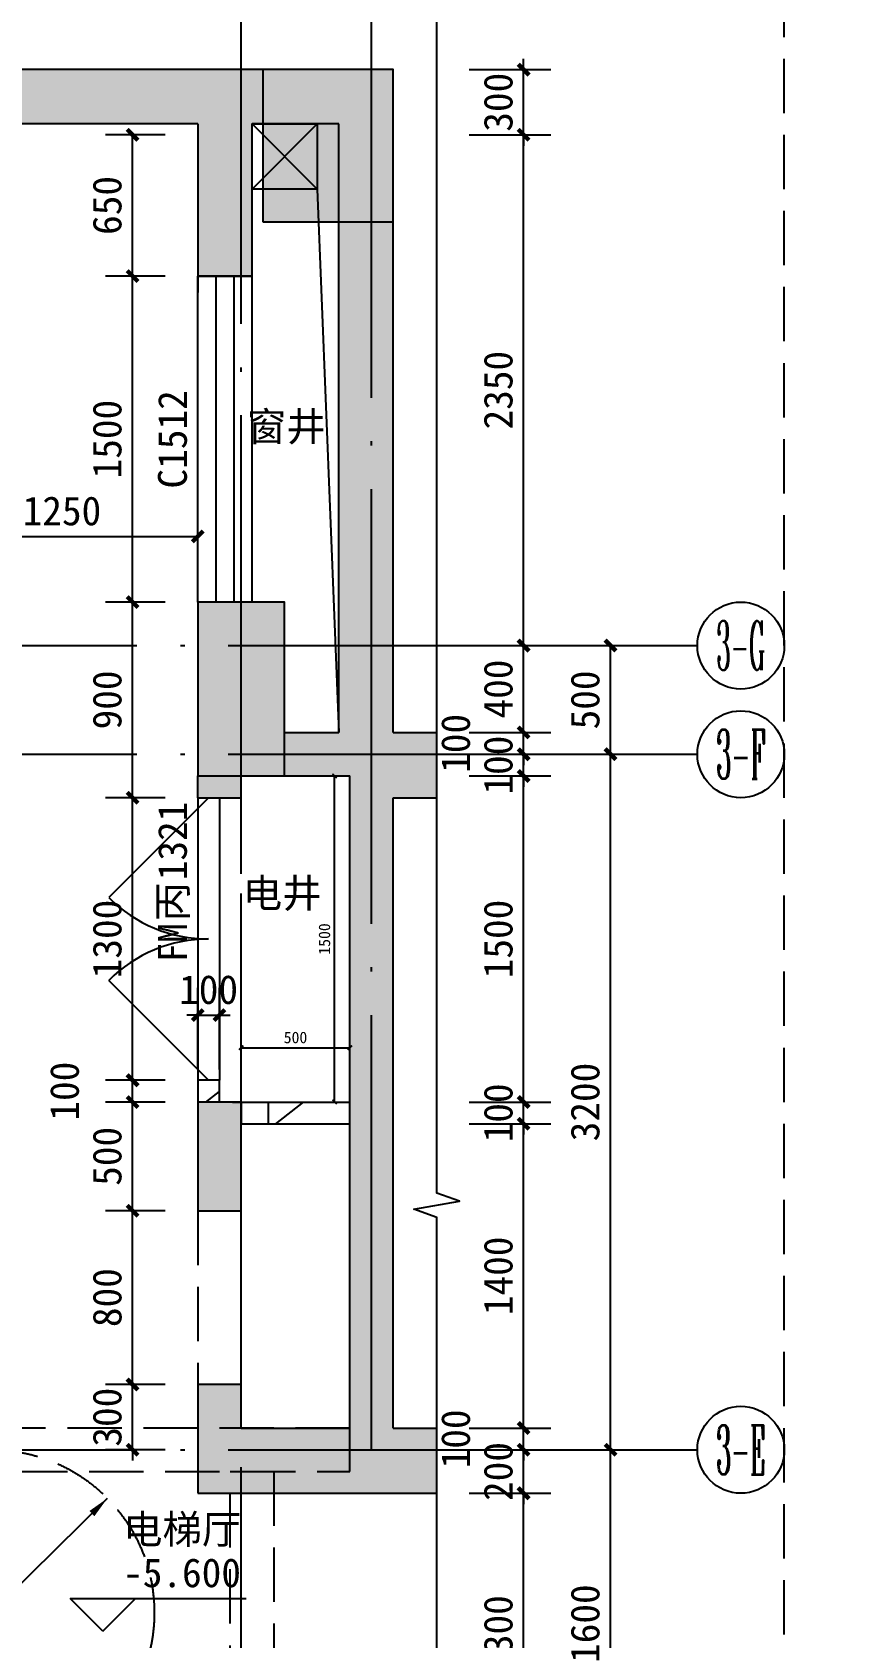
# Model space of a CAD drawing. Extents: x -10817 to 167545, y 26551 to 157048.
# Drawn here: x 7863 to 11677, y 50861 to 58249 of the extents above; entities that cross this region are included whole.
import ezdxf
from ezdxf.enums import TextEntityAlignment as Align
from ezdxf.xclip import XClip

# ---------------------------------------------------------------- set-up
doc = ezdxf.new("R2010")
doc.units = 0
doc.header["$LTSCALE"] = 1000
doc.header["$MEASUREMENT"] = 0
doc.header["$XCLIPFRAME"] = 0
for name, pattern in [('3#-B1-墙体$0$DASH', [0.35, 0.25, -0.1]), ('DASH', [0.35, 0.25, -0.1]), ('DOTE', [2.42, 2, -0.2, 0.02, -0.2])]:
    doc.linetypes.add(name, pattern=pattern)
doc.layers.get('Defpoints').update_dxf_attribs({"color": 30, "linetype": 'DASH'})
for name, color, linetype in [('3#-B1-墙体$0$3#-B1$0$A-COLU-CONC-HATC', 204, 'Continuous'), ('3#-B1-墙体$0$3#-B1$0$A-DOOR', 51, 'Continuous'), ('3#-B1-墙体$0$3#-B1$0$A-WALL-CONC', 9, 'Continuous'), ('3#-B1-墙体$0$A-COLU-CONC', 7, 'Continuous'), ('3#-B1-墙体$0$A-COLU-CONC-HATC', 204, 'Continuous'), ('3#-B1-墙体$0$A-DOOR', 51, 'Continuous'), ('3#-B1-墙体$0$A-FLOR-UNDR', 177, 'Continuous'), ('3#-B1-墙体$0$A-WALL-BLOK', 131, 'Continuous'), ('3#-B1-墙体$0$A-WALL-CONC', 9, 'Continuous'), ('A-ANNO-AXIS-CIRC', 3, 'Continuous'), ('A-ANNO-AXIS-TEXT', 7, 'Continuous'), ('A-ANNO-DIMS', 3, 'Continuous'), ('A-ANNO-DOTE', 10, 'DOTE'), ('A-ANNO-LEVL', 3, 'Continuous'), ('A-ANNO-SYMB', 3, 'Continuous'), ('A-ANNO-TEXT', 7, 'Continuous'), ('A-FLOR-UNDR', 177, 'Continuous'), ('AXIS_TEXT', 7, 'Continuous'), ('PUB_HATCH', 8, 'Continuous'), ('柱子$0$柱子$0$柱子$0$A-COLU-CONC', 9, 'Continuous')]:
    doc.layers.add(name, color=color, linetype=linetype)
doc.styles.add('3#-B1-墙体$0$_TCH_DIM_T3', font='')
doc.styles.add('_TCH_AXIS', font='COMPLEX', dxfattribs={"bigfont": 'GBCBIG'})
doc.styles.add('_TCH_DIM', font='')
doc.styles.add('_TCH_DIM_T3', font='')
doc.styles.add('COMPLEX', font='COMPLEX')
doc.styles.get("Standard").update_dxf_attribs({"font": ''})
doc.styles.get('3#-B1-墙体$0$_TCH_DIM_T3').set_extended_font_data('SimSun')
doc.styles.get('_TCH_DIM').set_extended_font_data('SimSun')
doc.styles.get('_TCH_DIM_T3').set_extended_font_data('SimSun')
doc.styles.get('Standard').set_extended_font_data('SimSun')
doc.dimstyles.new('3#-B1-墙体$0$_TCH_ARCH&&20', dxfattribs={"dimtxt": 53.164557, "dimasz": 20, "dimexe": 50, "dimexo": 60, "dimgap": 20, "dimtad": 1, "dimdec": 0, "dimzin": 0, "dimdsep": 46, "dimtxsty": '3#-B1-墙体$0$_TCH_DIM_T3', "dimblk": '3#-B1-墙体$0$_ArchTick', "dimcen": 0.09, "dimclrt": 7, "dimazin": 2, "dimtfac": 1, "dimtdec": 0, "dimtix": 1, "dimtmove": 2, "dimatfit": 3, "dimfxl": 50, "dimtolj": 1, "dimtzin": 0, "dimarcsym": 0})
doc.dimstyles.new('_TCH_ARCH&&50', dxfattribs={"dimtxt": 132.911392, "dimasz": 50, "dimexe": 125, "dimexo": 150, "dimgap": 50, "dimtad": 1, "dimdec": 0, "dimzin": 0, "dimdsep": 46, "dimtxsty": '_TCH_DIM_T3', "dimblk": 'ARCHTICK', "dimcen": 0.09, "dimclrt": 7, "dimazin": 2, "dimtfac": 1, "dimtdec": 0, "dimtix": 1, "dimtmove": 2, "dimatfit": 3, "dimfxl": 50, "dimtolj": 1, "dimtzin": 0, "dimarcsym": 0})
pattern_1 = [(0, (0, 0), (0, 350), []), (37.875, (400, 0), (-169.615, 218.0767), []), (90, (400, 0), (-450, 3e-14), [])]

# ---------------------------------------------------------------- blocks, each defined once
blk = doc.blocks.new('_FZH')
blk.add_lwpolyline([(-0.5, -0.5), (0.5, -0.5), (0.5, 0.5), (-0.5, 0.5)], close=True)
at = {"layer": 'PUB_HATCH'}
blk.add_solid([(-0.5, -0.5), (0.5, -0.5), (-0.5, 0.5), (0.5, 0.5)], dxfattribs=at)
blk = doc.blocks.new('柱子')
at = {"layer": '柱子$0$柱子$0$柱子$0$A-COLU-CONC', "xscale": 600, "yscale": 700, "zscale": 700}
blk.add_blockref('_FZH', (525312649.6, 299510260.9), dxfattribs=at)
blk = doc.blocks.new('GBRTTRGHBTR')
blk.add_blockref('柱子', (-525300550.3, -299507560.9))
blk = doc.blocks.new('3#-B1-墙体$0$_ArchTick')
at = {"color": 0, "linetype": 'ByBlock', "const_width": 0.4}
blk.add_lwpolyline([(-0.5, -0.5), (0.5, 0.5)], dxfattribs=at)
blk = doc.blocks.new('*D1958')
at = {"layer": 'Defpoints', "color": 0, "linetype": 'Continuous', "lineweight": -2, "transparency": 16777216}
for p, q in [((11600, -1540), (11600, -1300)), ((12100, -1540), (12100, -1300)), ((11600, -1350), (12100, -1350))]:
    blk.add_line(p, q, dxfattribs=at)
at = {"layer": 'Defpoints', "color": 0, "linetype": 'Continuous', "transparency": 16777216}
for p in [(12100, -1350), (11600, -1600), (12100, -1600)]:
    blk.add_point(p, dxfattribs=at)
at = {"layer": 'Defpoints', "color": 0, "linetype": 'Continuous', "lineweight": -2, "transparency": 16777216, "xscale": 20, "yscale": 20, "zscale": 20, "rotation": 180}
blk.add_blockref('3#-B1-墙体$0$_ArchTick', (11600, -1350), dxfattribs=at)
at = {"layer": 'Defpoints', "color": 0, "linetype": 'Continuous', "lineweight": -2, "transparency": 16777216, "xscale": 20, "yscale": 20, "zscale": 20}
blk.add_blockref('3#-B1-墙体$0$_ArchTick', (12100, -1350), dxfattribs=at)
at = {"layer": 'Defpoints', "color": 7, "linetype": 'Continuous', "transparency": 16777216, "insert": (11850, -1303.4), "char_height": 53.16, "attachment_point": 5, "style": '3#-B1-墙体$0$_TCH_DIM_T3'}
blk.add_mtext('\\A1;500', dxfattribs=at)
blk = doc.blocks.new('*D1959')
at = {"layer": 'Defpoints', "color": 0, "linetype": 'Continuous', "lineweight": -2, "transparency": 16777216}
for p, q in [((11560, -100), (12080, -100)), ((12030, -1600), (12030, -100)), ((11560, -1600), (12080, -1600))]:
    blk.add_line(p, q, dxfattribs=at)
at = {"layer": 'Defpoints', "color": 0, "linetype": 'Continuous', "transparency": 16777216}
for p in [(11500, -100), (12030, -100), (11500, -1600)]:
    blk.add_point(p, dxfattribs=at)
at = {"layer": 'Defpoints', "color": 0, "linetype": 'Continuous', "lineweight": -2, "transparency": 16777216, "xscale": 20, "yscale": 20, "zscale": 20}
for p, rotation in [((12030, -100), 90), ((12030, -1600), 270)]:
    blk.add_blockref('3#-B1-墙体$0$_ArchTick', p, dxfattribs=dict(at, rotation=rotation))
at = {"layer": 'Defpoints', "color": 7, "linetype": 'Continuous', "transparency": 16777216, "insert": (11983.4, -850), "char_height": 53.16, "attachment_point": 5, "rotation": 90, "style": '3#-B1-墙体$0$_TCH_DIM_T3'}
blk.add_mtext('\\A1;1500', dxfattribs=at)
blk = doc.blocks.new('3#-B1-墙体$0$3#-B1$0$$DorLib2D$00000116')
at = {"color": 0}
for p, q in [((-0.5, 0), (-0.1464, 0.3536)), ((0.5, 0), (0.1464, 0.3536))]:
    blk.add_line(p, q, dxfattribs=at)
for centre, start, end in [((-0.5, 0), 0, 45), ((0.5, 0), 135, 180)]:
    blk.add_arc(centre, 0.5, start, end, dxfattribs=at)
blk = doc.blocks.new('3#-B1-墙体$0$3#-B1$0$$TCHSYS$WIN2D')
for p, q in [((-0.5, 0.5), (0.5, 0.5)), ((-0.5, 0.5), (-0.5, -0.5)), ((0.5, 0.5), (0.5, -0.5)), ((0.5, 0.1667), (-0.5, 0.1667)), ((0.5, -0.1667), (-0.5, -0.1667)), ((-0.5, -0.5), (0.5, -0.5))]:
    blk.add_line(p, q)
blk = doc.blocks.new('A$C60AE0A12')
at = {"layer": 'A-ANNO-DIMS'}
for points in [[(462.9, 1406.4, 33, 0, 0), (534.1, 1476.6, 0, 0, 0)], [(-462.9, 493.6, 33, 0, 0), (-534.1, 423.4, 0, 0, 0)]]:
    blk.add_lwpolyline(points, format="xyseb", dxfattribs=at)
blk.add_lwpolyline([(-534.1, 423.4), (534.1, 1476.6)], dxfattribs=at)
at = {"layer": 'A-FLOR-UNDR', "linetype": 'DASH'}
blk.add_circle((0, 950, 0), 750, dxfattribs=at)
at = {"layer": 'A-ANNO-DIMS', "color": 7, "style": '_TCH_DIM'}
blk.add_text('D=1500', height=132.91, rotation=44.59468, dxfattribs=at).set_placement((-232, 791.5, 0))
blk = doc.blocks.new('_ArchTick')
at = {"color": 0, "linetype": 'ByBlock', "const_width": 0.4}
blk.add_lwpolyline([(-0.5, -0.5), (0.5, 0.5)], dxfattribs=at)
blk = doc.blocks.new('*D707')
at = {"layer": 'A-ANNO-DIMS', "color": 0, "lineweight": -2, "transparency": 16777216}
for p, q in [((7375, 55678.8), (7375, 56053.8)), ((8625, 55678.8), (8625, 56053.8)), ((7375, 55928.8), (8625, 55928.8))]:
    blk.add_line(p, q, dxfattribs=at)
at = {"layer": 'Defpoints', "color": 0, "transparency": 16777216}
for p in [(8625, 55928.8), (7375, 55528.8), (8625, 55528.8)]:
    blk.add_point(p, dxfattribs=at)
at = {"layer": 'A-ANNO-DIMS', "color": 0, "lineweight": -2, "transparency": 16777216, "xscale": 50, "yscale": 50, "zscale": 50, "rotation": 180}
blk.add_blockref('_ArchTick', (7375, 55928.8), dxfattribs=at)
at = {"layer": 'A-ANNO-DIMS', "color": 0, "lineweight": -2, "transparency": 16777216, "xscale": 50, "yscale": 50, "zscale": 50}
blk.add_blockref('_ArchTick', (8625, 55928.8), dxfattribs=at)
at = {"layer": 'A-ANNO-DIMS', "color": 7, "transparency": 16777216, "insert": (8000, 56045.2), "char_height": 132.91, "attachment_point": 5, "style": '_TCH_DIM_T3'}
blk.add_mtext('\\A1;1250', dxfattribs=at)
blk = doc.blocks.new('*D1873')
at = {"layer": 'A-ANNO-DIMS', "color": 0, "lineweight": -2, "transparency": 16777216}
for p, q in [((8475, 52026.3), (8200, 52026.3)), ((8325, 52026.3), (8325, 52076.3)), ((8325, 51726.3), (8325, 52026.3)), ((8475, 51726.3), (8200, 51726.3)), ((8325, 51726.3), (8325, 51676.3))]:
    blk.add_line(p, q, dxfattribs=at)
at = {"layer": 'Defpoints', "color": 0, "transparency": 16777216}
for p in [(8325, 52026.3), (8625, 52026.3), (8625, 51726.3)]:
    blk.add_point(p, dxfattribs=at)
at = {"layer": 'A-ANNO-DIMS', "color": 0, "lineweight": -2, "transparency": 16777216, "xscale": 50, "yscale": 50, "zscale": 50}
for p, rotation in [((8325, 52026.3), 270), ((8325, 51726.3), 90)]:
    blk.add_blockref('_ArchTick', p, dxfattribs=dict(at, rotation=rotation))
at = {"layer": 'A-ANNO-DIMS', "color": 7, "transparency": 16777216, "insert": (8208.5, 51876.3), "char_height": 132.91, "attachment_point": 5, "rotation": 90, "style": '_TCH_DIM_T3'}
blk.add_mtext('\\A1;300', dxfattribs=at)
blk = doc.blocks.new('*D1874')
at = {"layer": 'A-ANNO-DIMS', "color": 0, "lineweight": -2, "transparency": 16777216}
for p, q in [((8475, 52826.3), (8200, 52826.3)), ((8325, 52026.3), (8325, 52826.3)), ((8475, 52026.3), (8200, 52026.3))]:
    blk.add_line(p, q, dxfattribs=at)
at = {"layer": 'Defpoints', "color": 0, "transparency": 16777216}
for p in [(8325, 52826.3), (8625, 52826.3), (8625, 52026.3)]:
    blk.add_point(p, dxfattribs=at)
at = {"layer": 'A-ANNO-DIMS', "color": 0, "lineweight": -2, "transparency": 16777216, "xscale": 50, "yscale": 50, "zscale": 50}
for p, rotation in [((8325, 52826.3), 90), ((8325, 52026.3), 270)]:
    blk.add_blockref('_ArchTick', p, dxfattribs=dict(at, rotation=rotation))
at = {"layer": 'A-ANNO-DIMS', "color": 7, "transparency": 16777216, "insert": (8208.5, 52426.3), "char_height": 132.91, "attachment_point": 5, "rotation": 90, "style": '_TCH_DIM_T3'}
blk.add_mtext('\\A1;800', dxfattribs=at)
blk = doc.blocks.new('*D1875')
at = {"layer": 'A-ANNO-DIMS', "color": 0, "lineweight": -2, "transparency": 16777216}
for p, q in [((8475, 53326.3), (8200, 53326.3)), ((8325, 52826.3), (8325, 53326.3)), ((8475, 52826.3), (8200, 52826.3))]:
    blk.add_line(p, q, dxfattribs=at)
at = {"layer": 'Defpoints', "color": 0, "transparency": 16777216}
for p in [(8325, 53326.3), (8625, 53326.3), (8625, 52826.3)]:
    blk.add_point(p, dxfattribs=at)
at = {"layer": 'A-ANNO-DIMS', "color": 0, "lineweight": -2, "transparency": 16777216, "xscale": 50, "yscale": 50, "zscale": 50}
for p, rotation in [((8325, 53326.3), 90), ((8325, 52826.3), 270)]:
    blk.add_blockref('_ArchTick', p, dxfattribs=dict(at, rotation=rotation))
at = {"layer": 'A-ANNO-DIMS', "color": 7, "transparency": 16777216, "insert": (8208.5, 53076.3), "char_height": 132.91, "attachment_point": 5, "rotation": 90, "style": '_TCH_DIM_T3'}
blk.add_mtext('\\A1;500', dxfattribs=at)
blk = doc.blocks.new('*D1876')
at = {"layer": 'A-ANNO-DIMS', "color": 0, "lineweight": -2, "transparency": 16777216}
for p, q in [((8475, 53426.3), (8200, 53426.3)), ((8325, 53326.3), (8325, 53426.3)), ((8475, 53326.3), (8200, 53326.3))]:
    blk.add_line(p, q, dxfattribs=at)
at = {"layer": 'Defpoints', "color": 0, "transparency": 16777216}
for p in [(8325, 53426.3), (8625, 53426.3), (8625, 53326.3)]:
    blk.add_point(p, dxfattribs=at)
at = {"layer": 'A-ANNO-DIMS', "color": 0, "lineweight": -2, "transparency": 16777216, "xscale": 50, "yscale": 50, "zscale": 50}
for p, rotation in [((8325, 53426.3), 90), ((8325, 53326.3), 270)]:
    blk.add_blockref('_ArchTick', p, dxfattribs=dict(at, rotation=rotation))
at = {"layer": 'A-ANNO-DIMS', "color": 7, "transparency": 16777216, "insert": (8012.5, 53376.3), "char_height": 132.91, "attachment_point": 5, "rotation": 90, "style": '_TCH_DIM_T3'}
blk.add_mtext('\\A1;100', dxfattribs=at)
blk = doc.blocks.new('*D1877')
at = {"layer": 'A-ANNO-DIMS', "color": 0, "lineweight": -2, "transparency": 16777216}
for p, q in [((8475, 54726.3), (8200, 54726.3)), ((8325, 53426.3), (8325, 54726.3)), ((8475, 53426.3), (8200, 53426.3))]:
    blk.add_line(p, q, dxfattribs=at)
at = {"layer": 'Defpoints', "color": 0, "transparency": 16777216}
for p in [(8325, 54726.3), (8625, 54726.3), (8625, 53426.3)]:
    blk.add_point(p, dxfattribs=at)
at = {"layer": 'A-ANNO-DIMS', "color": 0, "lineweight": -2, "transparency": 16777216, "xscale": 50, "yscale": 50, "zscale": 50}
for p, rotation in [((8325, 54726.3), 90), ((8325, 53426.3), 270)]:
    blk.add_blockref('_ArchTick', p, dxfattribs=dict(at, rotation=rotation))
at = {"layer": 'A-ANNO-DIMS', "color": 7, "transparency": 16777216, "insert": (8208.5, 54076.3), "char_height": 132.91, "attachment_point": 5, "rotation": 90, "style": '_TCH_DIM_T3'}
blk.add_mtext('\\A1;1300', dxfattribs=at)
blk = doc.blocks.new('*D1878')
at = {"layer": 'A-ANNO-DIMS', "color": 0, "lineweight": -2, "transparency": 16777216}
for p, q in [((8475, 55626.3), (8200, 55626.3)), ((8325, 54726.3), (8325, 55626.3)), ((8475, 54726.3), (8200, 54726.3))]:
    blk.add_line(p, q, dxfattribs=at)
at = {"layer": 'Defpoints', "color": 0, "transparency": 16777216}
for p in [(8325, 55626.3), (8625, 55626.3), (8625, 54726.3)]:
    blk.add_point(p, dxfattribs=at)
at = {"layer": 'A-ANNO-DIMS', "color": 0, "lineweight": -2, "transparency": 16777216, "xscale": 50, "yscale": 50, "zscale": 50}
for p, rotation in [((8325, 55626.3), 90), ((8325, 54726.3), 270)]:
    blk.add_blockref('_ArchTick', p, dxfattribs=dict(at, rotation=rotation))
at = {"layer": 'A-ANNO-DIMS', "color": 7, "transparency": 16777216, "insert": (8208.5, 55176.3), "char_height": 132.91, "attachment_point": 5, "rotation": 90, "style": '_TCH_DIM_T3'}
blk.add_mtext('\\A1;900', dxfattribs=at)
blk = doc.blocks.new('*D1879')
at = {"layer": 'A-ANNO-DIMS', "color": 0, "lineweight": -2, "transparency": 16777216}
for p, q in [((8475, 57126.3), (8200, 57126.3)), ((8325, 55626.3), (8325, 57126.3)), ((8475, 55626.3), (8200, 55626.3))]:
    blk.add_line(p, q, dxfattribs=at)
at = {"layer": 'Defpoints', "color": 0, "transparency": 16777216}
for p in [(8325, 57126.3), (8625, 57126.3), (8625, 55626.3)]:
    blk.add_point(p, dxfattribs=at)
at = {"layer": 'A-ANNO-DIMS', "color": 0, "lineweight": -2, "transparency": 16777216, "xscale": 50, "yscale": 50, "zscale": 50}
for p, rotation in [((8325, 57126.3), 90), ((8325, 55626.3), 270)]:
    blk.add_blockref('_ArchTick', p, dxfattribs=dict(at, rotation=rotation))
at = {"layer": 'A-ANNO-DIMS', "color": 7, "transparency": 16777216, "insert": (8208.5, 56376.3), "char_height": 132.91, "attachment_point": 5, "rotation": 90, "style": '_TCH_DIM_T3'}
blk.add_mtext('\\A1;1500', dxfattribs=at)
blk = doc.blocks.new('*D1880')
at = {"layer": 'A-ANNO-DIMS', "color": 0, "lineweight": -2, "transparency": 16777216}
for p, q in [((8475, 57776.3), (8200, 57776.3)), ((8325, 57126.3), (8325, 57776.3)), ((8475, 57126.3), (8200, 57126.3))]:
    blk.add_line(p, q, dxfattribs=at)
at = {"layer": 'Defpoints', "color": 0, "transparency": 16777216}
for p in [(8325, 57776.3), (8625, 57776.3), (8625, 57126.3)]:
    blk.add_point(p, dxfattribs=at)
at = {"layer": 'A-ANNO-DIMS', "color": 0, "lineweight": -2, "transparency": 16777216, "xscale": 50, "yscale": 50, "zscale": 50}
for p, rotation in [((8325, 57776.3), 90), ((8325, 57126.3), 270)]:
    blk.add_blockref('_ArchTick', p, dxfattribs=dict(at, rotation=rotation))
at = {"layer": 'A-ANNO-DIMS', "color": 7, "transparency": 16777216, "insert": (8208.5, 57451.3), "char_height": 132.91, "attachment_point": 5, "rotation": 90, "style": '_TCH_DIM_T3'}
blk.add_mtext('\\A1;650', dxfattribs=at)
blk = doc.blocks.new('*D1881')
at = {"layer": 'A-ANNO-DIMS', "color": 0, "lineweight": -2, "transparency": 16777216}
for p, q in [((8625, 53476.3), (8625, 53851.3)), ((8725, 53476.3), (8725, 53851.3)), ((8625, 53726.3), (8575, 53726.3)), ((8625, 53726.3), (8725, 53726.3)), ((8725, 53726.3), (8775, 53726.3))]:
    blk.add_line(p, q, dxfattribs=at)
at = {"layer": 'Defpoints', "color": 0, "transparency": 16777216}
for p in [(8725, 53726.3), (8625, 53326.3), (8725, 53326.3)]:
    blk.add_point(p, dxfattribs=at)
at = {"layer": 'A-ANNO-DIMS', "color": 0, "lineweight": -2, "transparency": 16777216, "xscale": 50, "yscale": 50, "zscale": 50}
blk.add_blockref('_ArchTick', (8625, 53726.3), dxfattribs=at)
at = {"layer": 'A-ANNO-DIMS', "color": 0, "lineweight": -2, "transparency": 16777216, "xscale": 50, "yscale": 50, "zscale": 50, "rotation": 180}
blk.add_blockref('_ArchTick', (8725, 53726.3), dxfattribs=at)
at = {"layer": 'A-ANNO-DIMS', "color": 7, "transparency": 16777216, "insert": (8675, 53842.8), "char_height": 132.91, "attachment_point": 5, "style": '_TCH_DIM_T3'}
blk.add_mtext('\\A1;100', dxfattribs=at)
blk = doc.blocks.new('*D1899')
at = {"layer": 'A-ANNO-DIMS', "color": 0, "lineweight": -2, "transparency": 16777216}
for p, q in [((9875, 51526.3), (10250, 51526.3)), ((10125, 50226.3), (10125, 51526.3)), ((9875, 50226.3), (10250, 50226.3))]:
    blk.add_line(p, q, dxfattribs=at)
at = {"layer": 'Defpoints', "color": 0, "transparency": 16777216}
for p in [(9725, 51526.3), (10125, 51526.3), (9725, 50226.3)]:
    blk.add_point(p, dxfattribs=at)
at = {"layer": 'A-ANNO-DIMS', "color": 0, "lineweight": -2, "transparency": 16777216, "xscale": 50, "yscale": 50, "zscale": 50}
for p, rotation in [((10125, 51526.3), 90), ((10125, 50226.3), 270)]:
    blk.add_blockref('_ArchTick', p, dxfattribs=dict(at, rotation=rotation))
at = {"layer": 'A-ANNO-DIMS', "color": 7, "transparency": 16777216, "insert": (10008.5, 50876.3), "char_height": 132.91, "attachment_point": 5, "rotation": 90, "style": '_TCH_DIM_T3'}
blk.add_mtext('\\A1;1300', dxfattribs=at)
blk = doc.blocks.new('*D1900')
at = {"layer": 'A-ANNO-DIMS', "color": 0, "lineweight": -2, "transparency": 16777216}
for p, q in [((9875, 51726.3), (10250, 51726.3)), ((10125, 51726.3), (10125, 51776.3)), ((10125, 51526.3), (10125, 51726.3)), ((9875, 51526.3), (10250, 51526.3)), ((10125, 51526.3), (10125, 51476.3))]:
    blk.add_line(p, q, dxfattribs=at)
at = {"layer": 'Defpoints', "color": 0, "transparency": 16777216}
for p in [(9725, 51726.3), (10125, 51726.3), (9725, 51526.3)]:
    blk.add_point(p, dxfattribs=at)
at = {"layer": 'A-ANNO-DIMS', "color": 0, "lineweight": -2, "transparency": 16777216, "xscale": 50, "yscale": 50, "zscale": 50}
for p, rotation in [((10125, 51726.3), 270), ((10125, 51526.3), 90)]:
    blk.add_blockref('_ArchTick', p, dxfattribs=dict(at, rotation=rotation))
at = {"layer": 'A-ANNO-DIMS', "color": 7, "transparency": 16777216, "insert": (10008.5, 51626.3), "char_height": 132.91, "attachment_point": 5, "rotation": 90, "style": '_TCH_DIM_T3'}
blk.add_mtext('\\A1;200', dxfattribs=at)
blk = doc.blocks.new('*D1901')
at = {"layer": 'A-ANNO-DIMS', "color": 0, "lineweight": -2, "transparency": 16777216}
for p, q in [((10125, 51826.3), (10125, 51876.3)), ((9875, 51826.3), (10250, 51826.3)), ((10125, 51726.3), (10125, 51826.3)), ((9875, 51726.3), (10250, 51726.3)), ((10125, 51726.3), (10125, 51676.3))]:
    blk.add_line(p, q, dxfattribs=at)
at = {"layer": 'Defpoints', "color": 0, "transparency": 16777216}
for p in [(9725, 51826.3), (10125, 51826.3), (9725, 51726.3)]:
    blk.add_point(p, dxfattribs=at)
at = {"layer": 'A-ANNO-DIMS', "color": 0, "lineweight": -2, "transparency": 16777216, "xscale": 50, "yscale": 50, "zscale": 50}
for p, rotation in [((10125, 51826.3), 270), ((10125, 51726.3), 90)]:
    blk.add_blockref('_ArchTick', p, dxfattribs=dict(at, rotation=rotation))
at = {"layer": 'A-ANNO-DIMS', "color": 7, "transparency": 16777216, "insert": (9812.5, 51776.3), "char_height": 132.91, "attachment_point": 5, "rotation": 90, "style": '_TCH_DIM_T3'}
blk.add_mtext('\\A1;100', dxfattribs=at)
blk = doc.blocks.new('*D1902')
at = {"layer": 'A-ANNO-DIMS', "color": 0, "lineweight": -2, "transparency": 16777216}
for p, q in [((9875, 53226.3), (10250, 53226.3)), ((10125, 51826.3), (10125, 53226.3)), ((9875, 51826.3), (10250, 51826.3))]:
    blk.add_line(p, q, dxfattribs=at)
at = {"layer": 'Defpoints', "color": 0, "transparency": 16777216}
for p in [(9725, 53226.3), (10125, 53226.3), (9725, 51826.3)]:
    blk.add_point(p, dxfattribs=at)
at = {"layer": 'A-ANNO-DIMS', "color": 0, "lineweight": -2, "transparency": 16777216, "xscale": 50, "yscale": 50, "zscale": 50}
for p, rotation in [((10125, 53226.3), 90), ((10125, 51826.3), 270)]:
    blk.add_blockref('_ArchTick', p, dxfattribs=dict(at, rotation=rotation))
at = {"layer": 'A-ANNO-DIMS', "color": 7, "transparency": 16777216, "insert": (10008.5, 52526.3), "char_height": 132.91, "attachment_point": 5, "rotation": 90, "style": '_TCH_DIM_T3'}
blk.add_mtext('\\A1;1400', dxfattribs=at)
blk = doc.blocks.new('*D1903')
at = {"layer": 'A-ANNO-DIMS', "color": 0, "lineweight": -2, "transparency": 16777216}
for p, q in [((10125, 53326.3), (10125, 53376.3)), ((9875, 53326.3), (10250, 53326.3)), ((10125, 53226.3), (10125, 53326.3)), ((9875, 53226.3), (10250, 53226.3)), ((10125, 53226.3), (10125, 53176.3))]:
    blk.add_line(p, q, dxfattribs=at)
at = {"layer": 'Defpoints', "color": 0, "transparency": 16777216}
for p in [(9725, 53326.3), (10125, 53326.3), (9725, 53226.3)]:
    blk.add_point(p, dxfattribs=at)
at = {"layer": 'A-ANNO-DIMS', "color": 0, "lineweight": -2, "transparency": 16777216, "xscale": 50, "yscale": 50, "zscale": 50}
for p, rotation in [((10125, 53326.3), 270), ((10125, 53226.3), 90)]:
    blk.add_blockref('_ArchTick', p, dxfattribs=dict(at, rotation=rotation))
at = {"layer": 'A-ANNO-DIMS', "color": 7, "transparency": 16777216, "insert": (10008.5, 53276.3), "char_height": 132.91, "attachment_point": 5, "rotation": 90, "style": '_TCH_DIM_T3'}
blk.add_mtext('\\A1;100', dxfattribs=at)
blk = doc.blocks.new('*D1904')
at = {"layer": 'A-ANNO-DIMS', "color": 0, "lineweight": -2, "transparency": 16777216}
for p, q in [((9875, 54826.3), (10250, 54826.3)), ((10125, 53326.3), (10125, 54826.3)), ((9875, 53326.3), (10250, 53326.3))]:
    blk.add_line(p, q, dxfattribs=at)
at = {"layer": 'Defpoints', "color": 0, "transparency": 16777216}
for p in [(9725, 54826.3), (10125, 54826.3), (9725, 53326.3)]:
    blk.add_point(p, dxfattribs=at)
at = {"layer": 'A-ANNO-DIMS', "color": 0, "lineweight": -2, "transparency": 16777216, "xscale": 50, "yscale": 50, "zscale": 50}
for p, rotation in [((10125, 54826.3), 90), ((10125, 53326.3), 270)]:
    blk.add_blockref('_ArchTick', p, dxfattribs=dict(at, rotation=rotation))
at = {"layer": 'A-ANNO-DIMS', "color": 7, "transparency": 16777216, "insert": (10008.5, 54076.3), "char_height": 132.91, "attachment_point": 5, "rotation": 90, "style": '_TCH_DIM_T3'}
blk.add_mtext('\\A1;1500', dxfattribs=at)
blk = doc.blocks.new('*D1905')
at = {"layer": 'A-ANNO-DIMS', "color": 0, "lineweight": -2, "transparency": 16777216}
for p, q in [((10125, 54926.3), (10125, 54976.3)), ((9875, 54926.3), (10250, 54926.3)), ((10125, 54826.3), (10125, 54926.3)), ((9875, 54826.3), (10250, 54826.3)), ((10125, 54826.3), (10125, 54776.3))]:
    blk.add_line(p, q, dxfattribs=at)
at = {"layer": 'Defpoints', "color": 0, "transparency": 16777216}
for p in [(9725, 54926.3), (10125, 54926.3), (9725, 54826.3)]:
    blk.add_point(p, dxfattribs=at)
at = {"layer": 'A-ANNO-DIMS', "color": 0, "lineweight": -2, "transparency": 16777216, "xscale": 50, "yscale": 50, "zscale": 50}
for p, rotation in [((10125, 54926.3), 270), ((10125, 54826.3), 90)]:
    blk.add_blockref('_ArchTick', p, dxfattribs=dict(at, rotation=rotation))
at = {"layer": 'A-ANNO-DIMS', "color": 7, "transparency": 16777216, "insert": (10008.5, 54876.3), "char_height": 132.91, "attachment_point": 5, "rotation": 90, "style": '_TCH_DIM_T3'}
blk.add_mtext('\\A1;100', dxfattribs=at)
blk = doc.blocks.new('*D1906')
at = {"layer": 'A-ANNO-DIMS', "color": 0, "lineweight": -2, "transparency": 16777216}
for p, q in [((10125, 55026.3), (10125, 55076.3)), ((9875, 55026.3), (10250, 55026.3)), ((10125, 54926.3), (10125, 55026.3)), ((9875, 54926.3), (10250, 54926.3)), ((10125, 54926.3), (10125, 54876.3))]:
    blk.add_line(p, q, dxfattribs=at)
at = {"layer": 'Defpoints', "color": 0, "transparency": 16777216}
for p in [(9725, 55026.3), (10125, 55026.3), (9725, 54926.3)]:
    blk.add_point(p, dxfattribs=at)
at = {"layer": 'A-ANNO-DIMS', "color": 0, "lineweight": -2, "transparency": 16777216, "xscale": 50, "yscale": 50, "zscale": 50}
for p, rotation in [((10125, 55026.3), 270), ((10125, 54926.3), 90)]:
    blk.add_blockref('_ArchTick', p, dxfattribs=dict(at, rotation=rotation))
at = {"layer": 'A-ANNO-DIMS', "color": 7, "transparency": 16777216, "insert": (9812.5, 54976.3), "char_height": 132.91, "attachment_point": 5, "rotation": 90, "style": '_TCH_DIM_T3'}
blk.add_mtext('\\A1;100', dxfattribs=at)
blk = doc.blocks.new('*D1907')
at = {"layer": 'A-ANNO-DIMS', "color": 0, "lineweight": -2, "transparency": 16777216}
for p, q in [((9875, 55426.3), (10250, 55426.3)), ((10125, 55026.3), (10125, 55426.3)), ((9875, 55026.3), (10250, 55026.3))]:
    blk.add_line(p, q, dxfattribs=at)
at = {"layer": 'Defpoints', "color": 0, "transparency": 16777216}
for p in [(9725, 55426.3), (10125, 55426.3), (9725, 55026.3)]:
    blk.add_point(p, dxfattribs=at)
at = {"layer": 'A-ANNO-DIMS', "color": 0, "lineweight": -2, "transparency": 16777216, "xscale": 50, "yscale": 50, "zscale": 50}
for p, rotation in [((10125, 55426.3), 90), ((10125, 55026.3), 270)]:
    blk.add_blockref('_ArchTick', p, dxfattribs=dict(at, rotation=rotation))
at = {"layer": 'A-ANNO-DIMS', "color": 7, "transparency": 16777216, "insert": (10008.5, 55226.3), "char_height": 132.91, "attachment_point": 5, "rotation": 90, "style": '_TCH_DIM_T3'}
blk.add_mtext('\\A1;400', dxfattribs=at)
blk = doc.blocks.new('*D1908')
at = {"layer": 'A-ANNO-DIMS', "color": 0, "lineweight": -2, "transparency": 16777216}
for p, q in [((9875, 57776.3), (10250, 57776.3)), ((10125, 55426.3), (10125, 57776.3)), ((9875, 55426.3), (10250, 55426.3))]:
    blk.add_line(p, q, dxfattribs=at)
at = {"layer": 'Defpoints', "color": 0, "transparency": 16777216}
for p in [(9725, 57776.3), (10125, 57776.3), (9725, 55426.3)]:
    blk.add_point(p, dxfattribs=at)
at = {"layer": 'A-ANNO-DIMS', "color": 0, "lineweight": -2, "transparency": 16777216, "xscale": 50, "yscale": 50, "zscale": 50}
for p, rotation in [((10125, 57776.3), 90), ((10125, 55426.3), 270)]:
    blk.add_blockref('_ArchTick', p, dxfattribs=dict(at, rotation=rotation))
at = {"layer": 'A-ANNO-DIMS', "color": 7, "transparency": 16777216, "insert": (10008.5, 56601.3), "char_height": 132.91, "attachment_point": 5, "rotation": 90, "style": '_TCH_DIM_T3'}
blk.add_mtext('\\A1;2350', dxfattribs=at)
blk = doc.blocks.new('*D1909')
at = {"layer": 'A-ANNO-DIMS', "color": 0, "lineweight": -2, "transparency": 16777216}
for p, q in [((9875, 58076.3), (10250, 58076.3)), ((10125, 58076.3), (10125, 58126.3)), ((10125, 57776.3), (10125, 58076.3)), ((9875, 57776.3), (10250, 57776.3)), ((10125, 57776.3), (10125, 57726.3))]:
    blk.add_line(p, q, dxfattribs=at)
at = {"layer": 'Defpoints', "color": 0, "transparency": 16777216}
for p in [(9725, 58076.3), (10125, 58076.3), (9725, 57776.3)]:
    blk.add_point(p, dxfattribs=at)
at = {"layer": 'A-ANNO-DIMS', "color": 0, "lineweight": -2, "transparency": 16777216, "xscale": 50, "yscale": 50, "zscale": 50}
for p, rotation in [((10125, 58076.3), 270), ((10125, 57776.3), 90)]:
    blk.add_blockref('_ArchTick', p, dxfattribs=dict(at, rotation=rotation))
at = {"layer": 'A-ANNO-DIMS', "color": 7, "transparency": 16777216, "insert": (10008.5, 57926.3), "char_height": 132.91, "attachment_point": 5, "rotation": 90, "style": '_TCH_DIM_T3'}
blk.add_mtext('\\A1;300', dxfattribs=at)
blk = doc.blocks.new('*D1915')
at = {"layer": 'A-ANNO-DIMS', "color": 0, "lineweight": -2, "transparency": 16777216}
for p, q in [((10275, 51726.3), (10650, 51726.3)), ((10525, 50126.3), (10525, 51726.3)), ((10275, 50126.3), (10650, 50126.3))]:
    blk.add_line(p, q, dxfattribs=at)
at = {"layer": 'Defpoints', "color": 0, "transparency": 16777216}
for p in [(10125, 51726.3), (10525, 51726.3), (10125, 50126.3)]:
    blk.add_point(p, dxfattribs=at)
at = {"layer": 'A-ANNO-DIMS', "color": 0, "lineweight": -2, "transparency": 16777216, "xscale": 50, "yscale": 50, "zscale": 50}
for p, rotation in [((10525, 51726.3), 90), ((10525, 50126.3), 270)]:
    blk.add_blockref('_ArchTick', p, dxfattribs=dict(at, rotation=rotation))
at = {"layer": 'A-ANNO-DIMS', "color": 7, "transparency": 16777216, "insert": (10408.5, 50926.3), "char_height": 132.91, "attachment_point": 5, "rotation": 90, "style": '_TCH_DIM_T3'}
blk.add_mtext('\\A1;1600', dxfattribs=at)
blk = doc.blocks.new('*D1916')
at = {"layer": 'A-ANNO-DIMS', "color": 0, "lineweight": -2, "transparency": 16777216}
for p, q in [((10275, 54926.3), (10650, 54926.3)), ((10525, 51726.3), (10525, 54926.3)), ((10275, 51726.3), (10650, 51726.3))]:
    blk.add_line(p, q, dxfattribs=at)
at = {"layer": 'Defpoints', "color": 0, "transparency": 16777216}
for p in [(10125, 54926.3), (10525, 54926.3), (10125, 51726.3)]:
    blk.add_point(p, dxfattribs=at)
at = {"layer": 'A-ANNO-DIMS', "color": 0, "lineweight": -2, "transparency": 16777216, "xscale": 50, "yscale": 50, "zscale": 50}
for p, rotation in [((10525, 54926.3), 90), ((10525, 51726.3), 270)]:
    blk.add_blockref('_ArchTick', p, dxfattribs=dict(at, rotation=rotation))
at = {"layer": 'A-ANNO-DIMS', "color": 7, "transparency": 16777216, "insert": (10408.5, 53326.3), "char_height": 132.91, "attachment_point": 5, "rotation": 90, "style": '_TCH_DIM_T3'}
blk.add_mtext('\\A1;3200', dxfattribs=at)
blk = doc.blocks.new('*D1917')
at = {"layer": 'A-ANNO-DIMS', "color": 0, "lineweight": -2, "transparency": 16777216}
for p, q in [((10275, 55426.3), (10650, 55426.3)), ((10525, 54926.3), (10525, 55426.3)), ((10275, 54926.3), (10650, 54926.3))]:
    blk.add_line(p, q, dxfattribs=at)
at = {"layer": 'Defpoints', "color": 0, "transparency": 16777216}
for p in [(10125, 55426.3), (10525, 55426.3), (10125, 54926.3)]:
    blk.add_point(p, dxfattribs=at)
at = {"layer": 'A-ANNO-DIMS', "color": 0, "lineweight": -2, "transparency": 16777216, "xscale": 50, "yscale": 50, "zscale": 50}
for p, rotation in [((10525, 55426.3), 90), ((10525, 54926.3), 270)]:
    blk.add_blockref('_ArchTick', p, dxfattribs=dict(at, rotation=rotation))
at = {"layer": 'A-ANNO-DIMS', "color": 7, "transparency": 16777216, "insert": (10408.5, 55176.3), "char_height": 132.91, "attachment_point": 5, "rotation": 90, "style": '_TCH_DIM_T3'}
blk.add_mtext('\\A1;500', dxfattribs=at)
blk = doc.blocks.new('_AXISO')
blk.add_circle((0, 0), 0.5)
at = {"layer": 'AXIS_TEXT', "style": 'COMPLEX', "width": 1.041667}
blk.add_attdef('A', text='', height=0.56, dxfattribs=at).set_placement((-0.25, -0.28), (0.25, -0.28), align=Align.FIT)
blk = doc.blocks.new('3#-B1-墙体')
at = {"layer": '3#-B1-墙体$0$3#-B1$0$A-COLU-CONC-HATC'}
for points in [[(11800, 100), (11800, -100), (12100, -100), (12187.5, -25), (12050, 100)], [(11600, -3100), (11400, -3400), (12200, -3400), (12200, -3200), (12100, -3100)], [(12200, -3200), (12200, -3400), (13250, -3400), (13383.3, -3300), (13350, -3100), (12300, -3100)]]:
    blk.add_hatch(color=256, dxfattribs=at).paths.add_polyline_path(points)
at = {"layer": '3#-B1-墙体$0$A-COLU-CONC-HATC'}
for points in [[(11516.7, 2983.3), (11500, 3150), (8550, 3150), (8800, 2900), (11400, 2900)], [(12050, 2900), (12300, 3150), (11500, 3150), (11516.7, 2983.3), (11650, 2900)], [(12187.5, -25), (12300, 100), (12300, 3150), (12050, 2900), (12050, 100)], [(11400, 2900), (11400, 2200), (11650, 2200), (11650, 2900), (11516.7, 2983.3)], [(20000, -200), (20000, 100), (12300, 100), (12187.5, -25), (12300, -200)], [(12100, -1600), (12300, -1600), (12300, -200), (12187.5, -25), (12100, -100)], [(11600, -100), (11400, -100), (11400, -200), (11600, -200)], [(11400, -1600), (11400, -2100), (11600, -2100), (11600, -1600)], [(12200, -3200), (12300, -3100), (12300, -1600), (12100, -1600), (12100, -3100)], [(11600, -3100), (11600, -2900), (11400, -2900), (11400, -3400)]]:
    blk.add_hatch(color=256, dxfattribs=at).paths.add_polyline_path(points)
h = blk.add_hatch(dxfattribs=at)
h.set_pattern_fill('空心砖', color=256, scale=100, style=0)
h.set_pattern_definition(pattern_1)
h.paths.add_polyline_path([(11500, -1600), (11500, -1500), (11400, -1500), (11400, -1600)])
h = blk.add_hatch(dxfattribs=at)
h.set_pattern_fill('空心砖', color=256, scale=100, style=0)
h.set_pattern_definition(pattern_1)
h.paths.add_polyline_path([(11600, -1700), (12100, -1700), (12100, -1600), (11600, -1600)])
at = {"layer": '3#-B1-墙体$0$3#-B1$0$A-WALL-CONC'}
for p, q in [((11800, 100), (12050, 100)), ((11800, -100), (12100, -100)), ((11600, -3100), (12100, -3100)), ((12300, -3100), (13350, -3100)), ((11400, -3400), (12200, -3400)), ((12200, -3400), (13250, -3400))]:
    blk.add_line(p, q, dxfattribs=at)
at = {"layer": '3#-B1-墙体$0$A-DOOR'}
for p, q in [((11400, -200, 0), (11400, -1500, 0)), ((11500, -200, 0), (11500, -1500, 0))]:
    blk.add_line(p, q, dxfattribs=at)
at = {"layer": '3#-B1-墙体$0$A-DOOR', "linetype": 'DASH'}
for p, q in [((11400, -2100), (11400, -2900)), ((11600, -2900), (11600, -2100))]:
    blk.add_line(p, q, dxfattribs=at)
at = {"layer": '3#-B1-墙体$0$A-DOOR', "linetype": '3#-B1-墙体$0$DASH'}
blk.add_lwpolyline([(11600, -1600), (11600, -200)], dxfattribs=at)
at = {"layer": '3#-B1-墙体$0$A-FLOR-UNDR'}
blk.add_lwpolyline([(11950, 2900), (11950, 2600), (11650, 2600), (11650, 2900)], close=True, dxfattribs=at)
for points in [[(11950, 2900), (11650, 2600)], [(11650, 2900), (11950, 2600)], [(11950, 2600), (12050, 100)]]:
    blk.add_lwpolyline(points, dxfattribs=at)
at = {"layer": '3#-B1-墙体$0$A-WALL-BLOK'}
for p, q in [((11400, -200), (11500, -200)), ((11500, -1500), (11400, -1500)), ((11400, -1500), (11400, -1600)), ((11500, -1600), (11500, -1500)), ((11600, -1600), (12100, -1600)), ((11600, -1600), (11600, -1700)), ((11600, -1700), (12100, -1700))]:
    blk.add_line(p, q, dxfattribs=at)
at = {"layer": '3#-B1-墙体$0$A-WALL-CONC'}
for p, q in [((11500, 3150), (8550, 3150)), ((12300, 3150), (11500, 3150)), ((12300, 100), (12300, 3150)), ((11400, 2900), (8800, 2900)), ((11400, 2900), (11400, 2200)), ((12050, 2900), (11650, 2900)), ((11650, 2200), (11650, 2900)), ((12050, 100), (12050, 2900)), ((11400, 2200), (11650, 2200)), ((12300, 100), (20000, 100)), ((11400, -200), (11400, -100)), ((11600, -200), (11600, -100)), ((12100, -1600), (12100, -100)), ((11400, -200), (11600, -200)), ((12300, -1600), (12300, -200)), ((12300, -200), (20000, -200)), ((11400, -1600), (11400, -2100)), ((11600, -1600), (11400, -1600)), ((11600, -2100), (11600, -1600)), ((12100, -3100), (12100, -1600)), ((12300, -3100), (12300, -1600)), ((11400, -2100), (11600, -2100)), ((11600, -2900), (11400, -2900)), ((11400, -2900), (11400, -3400)), ((11600, -3100), (11600, -2900))]:
    blk.add_line(p, q, dxfattribs=at)
at = {"layer": 'Defpoints'}
blk.add_lwpolyline([(11400, 2675), (11400, 2125)], dxfattribs=at)
at = {"layer": 'Defpoints', "elevation": 0}
for points in [[(8800, -3300), (12100, -3300), (12100, -3100), (8800, -3100)], [(11550, -3300), (11750, -3300), (11750, -4700), (11550, -4700)]]:
    blk.add_lwpolyline(points, close=True, dxfattribs=at)
at = {"layer": '3#-B1-墙体$0$3#-B1$0$A-DOOR', "xscale": 1500, "yscale": -250, "zscale": 250, "rotation": 90}
blk.add_blockref('3#-B1-墙体$0$3#-B1$0$$TCHSYS$WIN2D', (11525, 1450), dxfattribs=at)
at = {"layer": '3#-B1-墙体$0$A-COLU-CONC', "xscale": 800, "yscale": 400, "zscale": 400, "rotation": 90}
blk.add_blockref('_FZH', (11600, 300), dxfattribs=at)
at = {"layer": '3#-B1-墙体$0$A-DOOR', "xscale": -1300, "yscale": -1300, "zscale": 100, "rotation": 270}
blk.add_blockref('3#-B1-墙体$0$3#-B1$0$$DorLib2D$00000116', (11450, -850), dxfattribs=at)
at = {"layer": 'Defpoints', "color": 6, "linetype": 'Continuous'}
for p1, p2, distance, picture, middle in [((11500, -1600), (11500, -100), -530, '*D1959', (11983.4, -850)), ((11600, -1600), (12100, -1600), 250, '*D1958', (11850, -1303.4))]:
    dim = blk.add_aligned_dim(p1=p1, p2=p2, distance=distance, dimstyle='3#-B1-墙体$0$_TCH_ARCH&&20', dxfattribs=at)
    dim.commit()
    dim.dimension.update_dxf_attribs({"geometry": picture, "text_midpoint": middle})

msp = doc.modelspace()

# ---------------------------------------------------------------- linework, layer by layer
at = {"layer": 'A-ANNO-AXIS-CIRC'}
for p, q in [((9725, 55426.3), (10925, 55426.3)), ((9725, 54926.3), (10925, 54926.3)), ((9725, 51726.3), (10925, 51726.3))]:
    msp.add_line(p, q, dxfattribs=at)
at = {"layer": 'A-ANNO-DOTE'}
for points in [[(8825, 47226.3), (8825, 59676.3)], [(9425, 51726.3), (9425, 59676.3)], [(3925, 55426.3), (10925, 55426.3)], [(3925, 54926.3), (10925, 54926.3)], [(3925, 51726.3), (10925, 51726.3)]]:
    msp.add_lwpolyline(points, dxfattribs=at)
at = {"layer": 'A-ANNO-LEVL'}
for p, q in [((8188.1, 50891.5), (8038.1, 51041.5)), ((8038.1, 51041.5), (8848.1, 51041.5)), ((8188.1, 50891.5), (8338.1, 51041.5))]:
    msp.add_line(p, q, dxfattribs=at)
at = {"layer": 'A-ANNO-SYMB'}
msp.add_lwpolyline([(9725, 47226.3), (9725, 52795.1), (9620, 52833.3), (9830, 52870.3), (9725, 52907.6), (9725, 58476.3)], dxfattribs=at)
at = {"layer": 'Defpoints'}
msp.add_lwpolyline([(3525, 45626.3), (11325, 45626.3), (11325, 60076.3), (3525, 60076.3)], close=True, dxfattribs=at)

# ---------------------------------------------------------------- block references
ref = msp.add_blockref('GBRTTRGHBTR', (-2875, 55026.3))
XClip(ref).set_block_clipping_path([(8000, -7800), (12600, 3450)])
ref = msp.add_blockref('3#-B1-墙体', (-2775, 54926.3))
XClip(ref).set_block_clipping_path([(7900, -7700), (12500, 3550)])
msp.add_blockref('A$C60AE0A12', (7675, 50026.3))
at = {"layer": 'A-ANNO-AXIS-CIRC'}
ref = msp.add_blockref('_AXISO', (11125, 55426.3), dxfattribs=dict(at, xscale=400, yscale=400, zscale=400))
ref.add_attrib('A', '3-G', dxfattribs={"layer": 'A-ANNO-AXIS-TEXT', "height": 226.27, "style": '_TCH_AXIS', "width": 0.308824}).set_placement((11011.9, 55313.2), (11238.1, 55313.2), align=Align.FIT)
ref = msp.add_blockref('_AXISO', (11125, 54926.3), dxfattribs=dict(at, xscale=400, yscale=400, zscale=400))
ref.add_attrib('A', '3-F', dxfattribs={"layer": 'A-ANNO-AXIS-TEXT', "height": 226.27, "style": '_TCH_AXIS', "width": 0.323077}).set_placement((11011.9, 54813.2), (11238.1, 54813.2), align=Align.FIT)
ref = msp.add_blockref('_AXISO', (11125, 51726.3), dxfattribs=dict(at, xscale=400, yscale=400, zscale=400))
ref.add_attrib('A', '3-E', dxfattribs={"layer": 'A-ANNO-AXIS-TEXT', "height": 226.27, "style": '_TCH_AXIS', "width": 0.318182}).set_placement((11011.9, 51613.2), (11238.1, 51613.2), align=Align.FIT)

# ---------------------------------------------------------------- texts
at = {"layer": 'A-ANNO-TEXT', "color": 2}
for s, height, p in [('C1512', 132.91, (8575, 56148.9)), ('1321', 132.91, (8575, 54346.6)), ('丙', 132.9, (8575, 54157.6)), ('FM', 132.91, (8575, 53968.6))]:
    msp.add_text(s, height=height, rotation=90, dxfattribs=at).set_placement(p)
at = {"layer": 'A-ANNO-TEXT'}
for s, p in [('窗井', (8851.8, 56367.7)), ('电井', (8832.4, 54220.7)), ('电梯厅', (8281.5, 51294))]:
    msp.add_text(s, height=132.91, dxfattribs=at).set_placement(p)
at = {"layer": 'A-ANNO-TEXT', "color": 7, "style": '_TCH_DIM'}
msp.add_text('-5.600', height=132.91, dxfattribs=at).set_placement((8281.5, 51094))

# ---------------------------------------------------------------- dimensions: what is measured, and where the dimension line sits
at = {"layer": 'A-ANNO-DIMS'}
for p1, p2, distance, picture, middle in [((9725, 57776.3), (9725, 58076.3), -400, '*D1909', (10008.5, 57926.3)), ((8625, 57126.3), (8625, 57776.3), 300, '*D1880', (8208.5, 57451.3)), ((9725, 55426.3), (9725, 57776.3), -400, '*D1908', (10008.5, 56601.3)), ((8625, 55626.3), (8625, 57126.3), 300, '*D1879', (8208.5, 56376.3)), ((7375, 55528.8), (8625, 55528.8), 400, '*D707', (8000, 56045.2)), ((8625, 54726.3), (8625, 55626.3), 300, '*D1878', (8208.5, 55176.3)), ((9725, 55026.3), (9725, 55426.3), -400, '*D1907', (10008.5, 55226.3)), ((10125, 54926.3), (10125, 55426.3), -400, '*D1917', (10408.5, 55176.3)), ((9725, 54826.3), (9725, 54926.3), -400, '*D1905', (10008.5, 54876.3)), ((10125, 51726.3), (10125, 54926.3), -400, '*D1916', (10408.5, 53326.3)), ((9725, 53326.3), (9725, 54826.3), -400, '*D1904', (10008.5, 54076.3)), ((8625, 53426.3), (8625, 54726.3), 300, '*D1877', (8208.5, 54076.3)), ((8625, 53326.3), (8725, 53326.3), 400, '*D1881', (8675, 53842.8)), ((9725, 53226.3), (9725, 53326.3), -400, '*D1903', (10008.5, 53276.3)), ((8625, 52826.3), (8625, 53326.3), 300, '*D1875', (8208.5, 53076.3)), ((9725, 51826.3), (9725, 53226.3), -400, '*D1902', (10008.5, 52526.3)), ((8625, 52026.3), (8625, 52826.3), 300, '*D1874', (8208.5, 52426.3)), ((8625, 51726.3), (8625, 52026.3), 300, '*D1873', (8208.5, 51876.3)), ((9725, 51526.3), (9725, 51726.3), -400, '*D1900', (10008.5, 51626.3)), ((10125, 50126.3), (10125, 51726.3), -400, '*D1915', (10408.5, 50926.3)), ((9725, 50226.3), (9725, 51526.3), -400, '*D1899', (10008.5, 50876.3))]:
    dim = msp.add_aligned_dim(p1=p1, p2=p2, distance=distance, dimstyle='_TCH_ARCH&&50', dxfattribs=at)
    dim.commit()
    dim.dimension.update_dxf_attribs({"geometry": picture, "text_midpoint": middle})
for base, p1, p2, picture, middle in [((10125, 55026.3), (9725, 54926.3), (9725, 55026.3), '*D1906', (9812.5, 54976.3)), ((8325, 53426.3), (8625, 53326.3), (8625, 53426.3), '*D1876', (8012.5, 53376.3)), ((10125, 51826.3), (9725, 51726.3), (9725, 51826.3), '*D1901', (9812.5, 51776.3))]:
    dim = msp.add_linear_dim(base=base, p1=p1, p2=p2, angle=90, dimstyle='_TCH_ARCH&&50', dxfattribs=at)
    dim.commit()
    dim.dimension.update_dxf_attribs({"geometry": picture, "text_midpoint": middle, "dimtype": 129})

doc.saveas('drawing.dxf')
